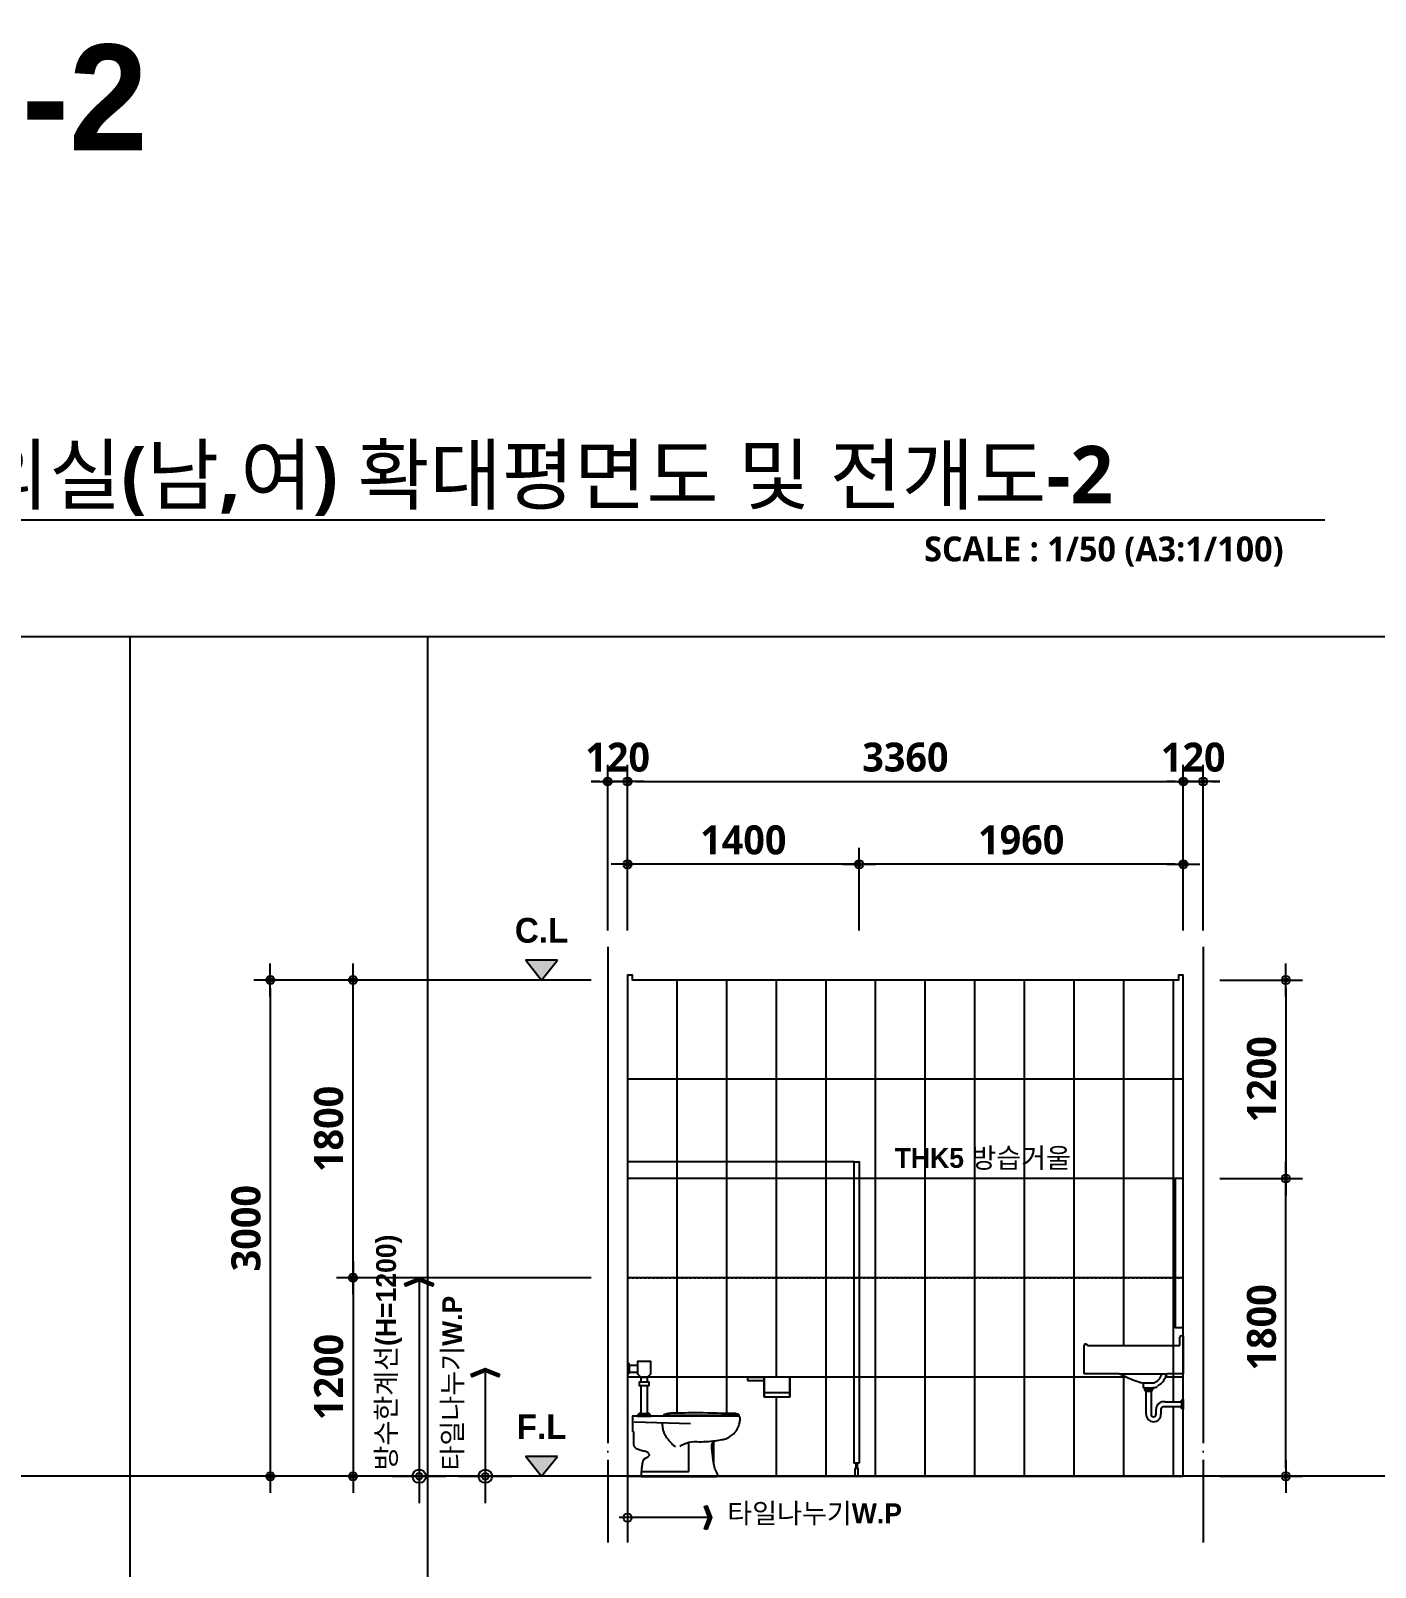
# Model space of a CAD drawing. Header units: millimetres. Extents: x 0 to 336000, y 0 to 30768.
# Drawn here: x 102138 to 110267, y 21475 to 30763 of the extents above; entities that cross this region are included whole.
import ezdxf
from ezdxf.enums import TextEntityAlignment as Align

# ---------------------------------------------------------------- set-up
doc = ezdxf.new("R2010")
doc.units = ezdxf.units.MM
doc.header["$LTSCALE"] = 50
doc.linetypes.add('CEN', pattern=[62, 60, -1, 0, -1])
doc.linetypes.add('HID', pattern=[0.5, 0.25, -0.25])
doc.layers.get('Defpoints').update_dxf_attribs({"color": 153})
for name, color, linetype in [('A-ANNO-GRA1', 7, 'Continuous'), ('A-ANNO-LEAD', 4, 'Continuous'), ('A-ANNO-SYMB', 7, 'Continuous'), ('A-ANNO-TEXT1', 7, 'Continuous'), ('A-ANNO-TITL', 7, 'Continuous'), ('A-CEN', 1, 'CEN'), ('A-FLOR-TOIL-ELE2', 4, 'Continuous'), ('A-FLOR-TOIL-TILE', 8, 'Continuous'), ('A-ST-AXIS-DIM', 7, 'Continuous'), ('AA-XXXX-TXT1', 2, 'Continuous'), ('CEN', 1, 'Continuous'), ('DIM', 7, 'Continuous'), ('ELE2', 3, 'Continuous'), ('HID', 7, 'HID'), ('TIL', 8, 'Continuous'), ('TO', 4, 'Continuous')]:
    doc.layers.add(name, color=color, linetype=linetype)
doc.layers.add('G(그리드1)', color=185, linetype='Continuous', plot=False)
doc.layers.add('G(그리드2)', color=235, linetype='Continuous', plot=False)
doc.styles.add('2020음성 1차', font='나눔고딕Bold.ttf')
doc.styles.add('SH_진천_나눔', font='')
doc.styles.get('SH_진천_나눔').set_extended_font_data('NanumGothic', bold=True)
doc.dimstyles.new('SHP 50', dxfattribs={"dimscale": 50, "dimtxt": 3.5, "dimasz": 1, "dimexe": 2, "dimexo": 2, "dimgap": 1, "dimtad": 1, "dimdec": 0, "dimzin": 0, "dimdsep": 46, "dimtxsty": 'SH_진천_나눔', "dimblk": 'DIMDOT', "dimcen": 0.09, "dimclrd": 256, "dimclre": 256, "dimclrt": 3, "dimadec": 0, "dimazin": 1, "dimtfac": 1, "dimtdec": 0, "dimtix": 1, "dimtmove": 2, "dimatfit": 0, "dimldrblk": 'DIMDOT', "dimfxl": 1, "dimtolj": 1, "dimtzin": 0, "dimlwd": -1, "dimlwe": -1, "dimarcsym": 0})

# ---------------------------------------------------------------- blocks, each defined once
blk = doc.blocks.new('*U3112')
at = {"layer": 'A-ANNO-TITL'}
blk.add_line((0, 0), (14450, 0), dxfattribs=at)
at = {"layer": 'AA-XXXX-TXT1', "style": 'SH_진천_나눔'}
blk.add_attdef('DWG.TITLE', (250, 100), '', height=350, dxfattribs=at)
at = {"layer": 'AA-XXXX-TXT1', "color": 7, "style": 'SH_진천_나눔'}
blk.add_attdef('NO1', text='', height=300, dxfattribs=at).set_placement((-450, 0), align=Align.MIDDLE)
at = {"layer": 'AA-XXXX-TXT1', "style": 'SH_진천_나눔'}
blk.add_attdef('SCALE', text='', height=150, dxfattribs=at).set_placement((14200, -100), align=Align.TOP_RIGHT)
blk = doc.blocks.new('DIMDOT')
at = {"color": 0}
blk.add_line((-2, 0), (2, 0), dxfattribs=at)
for radius in [0.5, 0.25]:
    blk.add_circle((0, 0), radius, dxfattribs=at)
blk = doc.blocks.new('*D21223')
at = {"layer": 'A-ST-AXIS-DIM'}
for p, q in [((105626.1, 25325), (105626.1, 26325)), ((105746.1, 25325), (105746.1, 26325)), ((105576.1, 26225), (105526.1, 26225)), ((105746.1, 26225), (105626.1, 26225)), ((105796.1, 26225), (105846.1, 26225))]:
    blk.add_line(p, q, dxfattribs=at)
at = {"layer": 'Defpoints', "color": 0}
for p in [(105626.1, 26225), (105626.1, 25225), (105746.1, 25225)]:
    blk.add_point(p, dxfattribs=at)
at = {"layer": 'A-ST-AXIS-DIM', "linetype": 'ByBlock', "xscale": 50, "yscale": 50, "zscale": 50}
blk.add_blockref('DIMDOT', (105626.1, 26225), dxfattribs=at)
at = {"layer": 'A-ST-AXIS-DIM', "linetype": 'ByBlock', "xscale": 50, "yscale": 50, "zscale": 50, "rotation": 180}
blk.add_blockref('DIMDOT', (105746.1, 26225), dxfattribs=at)
at = {"layer": 'A-ST-AXIS-DIM', "color": 3, "insert": (105686.1, 26371.2), "char_height": 175, "attachment_point": 5, "style": 'SH_진천_나눔'}
blk.add_mtext('\\A1;120', dxfattribs=at)
blk = doc.blocks.new('*D21224')
at = {"layer": 'A-ST-AXIS-DIM'}
for p, q in [((105746.1, 25325), (105746.1, 26325)), ((109106.1, 25325), (109106.1, 26325)), ((105796.1, 26225), (109056.1, 26225))]:
    blk.add_line(p, q, dxfattribs=at)
at = {"layer": 'Defpoints', "color": 0}
for p in [(109106.1, 26225), (105746.1, 25225), (109106.1, 25225)]:
    blk.add_point(p, dxfattribs=at)
at = {"layer": 'A-ST-AXIS-DIM', "linetype": 'ByBlock', "xscale": 50, "yscale": 50, "zscale": 50, "rotation": 180}
blk.add_blockref('DIMDOT', (105746.1, 26225), dxfattribs=at)
at = {"layer": 'A-ST-AXIS-DIM', "linetype": 'ByBlock', "xscale": 50, "yscale": 50, "zscale": 50}
blk.add_blockref('DIMDOT', (109106.1, 26225), dxfattribs=at)
at = {"layer": 'A-ST-AXIS-DIM', "color": 3, "insert": (107426.1, 26371.6), "char_height": 175, "attachment_point": 5, "style": 'SH_진천_나눔'}
blk.add_mtext('\\A1;3360', dxfattribs=at)
blk = doc.blocks.new('*D21225')
at = {"layer": 'A-ST-AXIS-DIM'}
for p, q in [((109106.1, 25325), (109106.1, 26325)), ((109226.1, 25325), (109226.1, 26325)), ((109056.1, 26225), (109006.1, 26225)), ((109106.1, 26225), (109226.1, 26225)), ((109276.1, 26225), (109326.1, 26225))]:
    blk.add_line(p, q, dxfattribs=at)
at = {"layer": 'Defpoints', "color": 0}
for p in [(109226.1, 26225), (109106.1, 25225), (109226.1, 25225)]:
    blk.add_point(p, dxfattribs=at)
at = {"layer": 'A-ST-AXIS-DIM', "linetype": 'ByBlock', "xscale": 50, "yscale": 50, "zscale": 50}
blk.add_blockref('DIMDOT', (109106.1, 26225), dxfattribs=at)
at = {"layer": 'A-ST-AXIS-DIM', "linetype": 'ByBlock', "xscale": 50, "yscale": 50, "zscale": 50, "rotation": 180}
blk.add_blockref('DIMDOT', (109226.1, 26225), dxfattribs=at)
at = {"layer": 'A-ST-AXIS-DIM', "color": 3, "insert": (109166.1, 26371.2), "char_height": 175, "attachment_point": 5, "style": 'SH_진천_나눔'}
blk.add_mtext('\\A1;120', dxfattribs=at)
blk = doc.blocks.new('*D21226')
at = {"layer": 'A-ST-AXIS-DIM'}
for p, q in [((105526.1, 25025), (103486.1, 25025)), ((103586.1, 24975), (103586.1, 22075)), ((105526.1, 22025), (103486.1, 22025))]:
    blk.add_line(p, q, dxfattribs=at)
at = {"layer": 'Defpoints', "color": 0}
for p in [(105626.1, 25025), (103586.1, 22025), (105626.1, 22025)]:
    blk.add_point(p, dxfattribs=at)
at = {"layer": 'A-ST-AXIS-DIM', "linetype": 'ByBlock', "xscale": 50, "yscale": 50, "zscale": 50}
for p, rotation in [((103586.1, 25025), 90), ((103586.1, 22025), 270)]:
    blk.add_blockref('DIMDOT', p, dxfattribs=dict(at, rotation=rotation))
at = {"layer": 'A-ST-AXIS-DIM', "color": 3, "insert": (103439.5, 23525), "char_height": 175, "attachment_point": 5, "rotation": 90, "style": 'SH_진천_나눔'}
blk.add_mtext('\\A1;3000', dxfattribs=at)
blk = doc.blocks.new('*D21227')
at = {"layer": 'A-ST-AXIS-DIM'}
for p, q in [((105526.1, 25025), (103986.1, 25025)), ((104086.1, 23275), (104086.1, 24975)), ((105526.1, 23225), (103986.1, 23225))]:
    blk.add_line(p, q, dxfattribs=at)
at = {"layer": 'Defpoints', "color": 0}
for p in [(104086.1, 25025), (105626.1, 25025), (105626.1, 23225)]:
    blk.add_point(p, dxfattribs=at)
at = {"layer": 'A-ST-AXIS-DIM', "linetype": 'ByBlock', "xscale": 50, "yscale": 50, "zscale": 50}
for p, rotation in [((104086.1, 25025), 90), ((104086.1, 23225), 270)]:
    blk.add_blockref('DIMDOT', p, dxfattribs=dict(at, rotation=rotation))
at = {"layer": 'A-ST-AXIS-DIM', "color": 3, "insert": (103939.5, 24125), "char_height": 175, "attachment_point": 5, "rotation": 90, "style": 'SH_진천_나눔'}
blk.add_mtext('\\A1;1800', dxfattribs=at)
blk = doc.blocks.new('*D21228')
at = {"layer": 'A-ST-AXIS-DIM'}
for p, q in [((105526.1, 23225), (103986.1, 23225)), ((104086.1, 23175), (104086.1, 22075)), ((105526.1, 22025), (103986.1, 22025))]:
    blk.add_line(p, q, dxfattribs=at)
at = {"layer": 'Defpoints', "color": 0}
for p in [(105626.1, 23225), (104086.1, 22025), (105626.1, 22025)]:
    blk.add_point(p, dxfattribs=at)
at = {"layer": 'A-ST-AXIS-DIM', "linetype": 'ByBlock', "xscale": 50, "yscale": 50, "zscale": 50}
for p, rotation in [((104086.1, 23225), 90), ((104086.1, 22025), 270)]:
    blk.add_blockref('DIMDOT', p, dxfattribs=dict(at, rotation=rotation))
at = {"layer": 'A-ST-AXIS-DIM', "color": 3, "insert": (103939.9, 22625), "char_height": 175, "attachment_point": 5, "rotation": 90, "style": 'SH_진천_나눔'}
blk.add_mtext('\\A1;1200', dxfattribs=at)
blk = doc.blocks.new('*D21229')
at = {"layer": 'A-ST-AXIS-DIM'}
for p, q in [((109326.1, 23825), (109826.1, 23825)), ((109726.1, 22075), (109726.1, 23775)), ((109326.1, 22025), (109826.1, 22025))]:
    blk.add_line(p, q, dxfattribs=at)
at = {"layer": 'Defpoints', "color": 0}
for p in [(109226.1, 23825), (109726.1, 23825), (109226.1, 22025)]:
    blk.add_point(p, dxfattribs=at)
at = {"layer": 'A-ST-AXIS-DIM', "linetype": 'ByBlock', "xscale": 50, "yscale": 50, "zscale": 50}
for p, rotation in [((109726.1, 23825), 90), ((109726.1, 22025), 270)]:
    blk.add_blockref('DIMDOT', p, dxfattribs=dict(at, rotation=rotation))
at = {"layer": 'A-ST-AXIS-DIM', "color": 3, "insert": (109579.5, 22925), "char_height": 175, "attachment_point": 5, "rotation": 90, "style": 'SH_진천_나눔'}
blk.add_mtext('\\A1;1800', dxfattribs=at)
blk = doc.blocks.new('*D21230')
at = {"layer": 'A-ST-AXIS-DIM'}
for p, q in [((109326.1, 25025), (109826.1, 25025)), ((109726.1, 24975), (109726.1, 23875)), ((109326.1, 23825), (109826.1, 23825))]:
    blk.add_line(p, q, dxfattribs=at)
at = {"layer": 'Defpoints', "color": 0}
for p in [(109226.1, 25025), (109226.1, 23825), (109726.1, 23825)]:
    blk.add_point(p, dxfattribs=at)
at = {"layer": 'A-ST-AXIS-DIM', "linetype": 'ByBlock', "xscale": 50, "yscale": 50, "zscale": 50}
for p, rotation in [((109726.1, 25025), 90), ((109726.1, 23825), 270)]:
    blk.add_blockref('DIMDOT', p, dxfattribs=dict(at, rotation=rotation))
at = {"layer": 'A-ST-AXIS-DIM', "color": 3, "insert": (109579.9, 24425), "char_height": 175, "attachment_point": 5, "rotation": 90, "style": 'SH_진천_나눔'}
blk.add_mtext('\\A1;1200', dxfattribs=at)
blk = doc.blocks.new('*D21231')
at = {"layer": 'A-ST-AXIS-DIM'}
for p, q in [((105746.1, 25325), (105746.1, 25825)), ((107146.1, 25325), (107146.1, 25825)), ((107096.1, 25725), (105796.1, 25725))]:
    blk.add_line(p, q, dxfattribs=at)
at = {"layer": 'Defpoints', "color": 0}
for p in [(105746.1, 25725), (105746.1, 25225), (107146.1, 25225)]:
    blk.add_point(p, dxfattribs=at)
at = {"layer": 'A-ST-AXIS-DIM', "linetype": 'ByBlock', "xscale": 50, "yscale": 50, "zscale": 50, "rotation": 180}
blk.add_blockref('DIMDOT', (105746.1, 25725), dxfattribs=at)
at = {"layer": 'A-ST-AXIS-DIM', "linetype": 'ByBlock', "xscale": 50, "yscale": 50, "zscale": 50}
blk.add_blockref('DIMDOT', (107146.1, 25725), dxfattribs=at)
at = {"layer": 'A-ST-AXIS-DIM', "color": 3, "insert": (106446.1, 25871), "char_height": 175, "attachment_point": 5, "style": 'SH_진천_나눔'}
blk.add_mtext('\\A1;1400', dxfattribs=at)
blk = doc.blocks.new('ARROWX')
blk.add_lwpolyline([(-0.2, -0.5), (-0.293, -0.463), (-0.108, 0), (-0.293, 0.463), (-0.2, 0.5), (0, 0)], close=True)
for points in [[(-0.2, 0.5), (-0.293, 0.463), (0, 0), (-0.108, 0)], [(0, 0), (-0.108, 0), (-0.2, -0.5), (-0.293, -0.463)]]:
    blk.add_solid(points)
blk = doc.blocks.new('Z_DOT')
at = {"layer": 'DIM', "color": 0}
for p, q in [((0, -3), (0, 3)), ((-3, 0), (3, 0))]:
    blk.add_line(p, q, dxfattribs=at)
for radius in [0.75, 0.375]:
    blk.add_circle((0, 0), radius, dxfattribs=at)
blk = doc.blocks.new('*D21232')
at = {"layer": 'A-ST-AXIS-DIM'}
for p, q in [((107146.1, 25325), (107146.1, 25825)), ((109106.1, 25325), (109106.1, 25825)), ((109056.1, 25725), (107196.1, 25725))]:
    blk.add_line(p, q, dxfattribs=at)
at = {"layer": 'Defpoints', "color": 0}
for p in [(107146.1, 25725), (107146.1, 25225), (109106.1, 25225)]:
    blk.add_point(p, dxfattribs=at)
at = {"layer": 'A-ST-AXIS-DIM', "linetype": 'ByBlock', "xscale": 50, "yscale": 50, "zscale": 50, "rotation": 180}
blk.add_blockref('DIMDOT', (107146.1, 25725), dxfattribs=at)
at = {"layer": 'A-ST-AXIS-DIM', "linetype": 'ByBlock', "xscale": 50, "yscale": 50, "zscale": 50}
blk.add_blockref('DIMDOT', (109106.1, 25725), dxfattribs=at)
at = {"layer": 'A-ST-AXIS-DIM', "color": 3, "insert": (108126.1, 25871.6), "char_height": 175, "attachment_point": 5, "style": 'SH_진천_나눔'}
blk.add_mtext('\\A1;1960', dxfattribs=at)
blk = doc.blocks.new('_CIDOTB')
at = {"color": 0, "linetype": 'ByBlock'}
blk.add_line((2, 0), (-1, 0), dxfattribs=at)
blk.add_circle((0, 0), 0.5, dxfattribs=at)

msp = doc.modelspace()

# ---------------------------------------------------------------- hatches: boundary and pattern name
at = {"layer": 'A-ANNO-SYMB', "transparency": 33554687}
h = msp.add_hatch(color=256, dxfattribs=at)
h.dxf.hatch_style = 1
h.paths.add_polyline_path([(105321.6, 25145.5), (105130.7, 25145.5), (105226.1, 25025)])
h = msp.add_hatch(color=256, dxfattribs=at)
h.dxf.hatch_style = 1
h.paths.add_polyline_path([(105321.6, 22145.5), (105130.7, 22145.5), (105226.1, 22025)])

# ---------------------------------------------------------------- linework, layer by layer
at = {"layer": 'A-ANNO-GRA1'}
msp.add_line((102737.4, 27100), (102737.4, 1600), dxfattribs=at)
msp.add_lwpolyline([(85600, 27100), (85600, 1600), (119874.8, 1600), (119874.8, 27100)], close=True, dxfattribs=at)
at = {"layer": 'A-ANNO-LEAD'}
msp.add_lwpolyline([(109082, 23517.2, 0, 40, 0), (109015.2, 23616.9, 0, 0, 0), (108793.2, 23947.9, 0, 0, 0), (108543.2, 23947.9, 0, 0, 0)], format="xyseb", dxfattribs=at)
at = {"layer": 'A-ANNO-SYMB'}
for p, q in [((104486.1, 23206.4), (104486.1, 22126.4)), ((104886.1, 22650.4), (104886.1, 22187)), ((106232.2, 21775), (105846.1, 21775))]:
    msp.add_line(p, q, dxfattribs=at)
at = {"layer": 'A-ANNO-SYMB', "transparency": 33554687}
for points in [[(105321.6, 25145.5), (105130.7, 25145.5), (105226.1, 25025)], [(105321.6, 22145.5), (105130.7, 22145.5), (105226.1, 22025)]]:
    msp.add_lwpolyline(points, close=True, dxfattribs=at)
at = {"layer": 'A-CEN'}
for p, q in [((105626.1, 25225), (105626.1, 21625)), ((109226.1, 25225), (109226.1, 21625))]:
    msp.add_line(p, q, dxfattribs=at)
at = {"layer": 'A-FLOR-TOIL-ELE2'}
for p, q in [((105756.1, 22694.1), (105756.1, 22654.1)), ((105806.1, 22694.1), (105806.1, 22654.1)), ((105826.1, 22624.1), (105866.1, 22624.1)), ((105866.1, 22594.1), (105826.1, 22594.1)), ((105826.1, 22574.1), (105866.1, 22574.1)), ((106471.1, 22624.1), (106471.1, 22604.1)), ((106471.1, 22624.1), (106571.1, 22624.1)), ((106471.1, 22604.1), (106571.1, 22604.1)), ((106727.1, 22624.1), (106571.1, 22624.1)), ((106571.1, 22624.1), (106571.1, 22574.1)), ((106571.1, 22624.1), (106571.1, 22504.1)), ((106571.1, 22504.1), (106571.1, 22624.1)), ((106727.1, 22624.1), (106727.1, 22504.1)), ((106727.1, 22504.1), (106727.1, 22624.1)), ((106727.1, 22529.1), (106571.1, 22529.1)), ((106727.1, 22504.1), (106571.1, 22504.1)), ((106727.1, 22524.1), (106727.1, 22504.1)), ((105816.1, 22399.1), (105876.1, 22399.1)), ((105826.1, 22404.1), (105866.1, 22404.1)), ((105786.1, 22354.1), (106126.1, 22344.1)), ((106116.1, 22054.1), (106116.1, 22224.1)), ((106266.1, 22234.8), (106266.1, 22109.1)), ((105831.1, 22054.1), (106116.1, 22054.1))]:
    msp.add_line(p, q, dxfattribs=at)
for points in [[(107146.1, 22105), (107116.1, 22105), (107116.1, 23925), (107146.1, 23925)], [(107126.1, 22075), (107136.1, 22075), (107136.1, 22105), (107126.1, 22105)]]:
    msp.add_lwpolyline(points, close=True, dxfattribs=at)
for points in [[(105831.1, 22024.1), (106281.1, 22024.1, 0.576682), (106289.6, 22038.8, -0.099938), (106266.1, 22109.1), (106256.1, 22194.1, -0.016465), (106255.8, 22203.8, -0.015475), (106256.1, 22214.1, -0.065056), (106257.2, 22219.6, -0.034713), (106261.1, 22229.1, -0.131309), (106266.1, 22234.7, -0.088477), (106276.1, 22239.1, 0.00553), (106318.9, 22246.4, 0.019167), (106331.1, 22249.1, 0.05183), (106347.3, 22255.2, 0.032539), (106371.1, 22269.1, 0.047947), (106393, 22287.2, 0.063625), (106406.1, 22304.1, 0.031597), (106415.6, 22322.8, 0.038378), (106421.1, 22339.1, 0.013516), (106424.2, 22352.7, 0.016321), (106426.1, 22364.1, 0.033041), (106426.7, 22372.6, 0.042656), (106426.1, 22379.1, 0.154941), (106422.3, 22386.6, 0.198912), (106416.1, 22389.1), (106161.1, 22389.1), (105886.1, 22389.1), (105881.1, 22399.1), (105876.1, 22399.1), (105876.1, 22404.1), (105866.1, 22404.1), (105866.1, 22574.1), (105876.1, 22574.1), (105876.1, 22594.1), (105866.1, 22594.1), (105866.1, 22624.1), (105886.1, 22644.1), (105886.1, 22719.1), (105806.1, 22719.1), (105806.1, 22694.1), (105756.1, 22694.1), (105756.1, 22704.1), (105746.1, 22709.1)], [(105746.1, 22639.1), (105756.1, 22649.1), (105756.1, 22654.1), (105806.1, 22654.1), (105806.1, 22644.1), (105826.1, 22624.1), (105826.1, 22594.1), (105816.1, 22594.1), (105816.1, 22574.1), (105826.1, 22574.1), (105826.1, 22404.1), (105816.1, 22404.1), (105816.1, 22399.1), (105811.1, 22399.1), (105806.1, 22389.1), (105776.1, 22389.1), (105776.1, 22329.1), (105776.1, 22299.1, 0.414214), (105778.6, 22296.6, -0.414214), (105781.1, 22294.1), (105781.1, 22259.1), (105781.1, 22224.1, 0.095415), (105783.9, 22209.9, 0.106195), (105791.1, 22199.1, 0.076007), (105798.6, 22193.9, 0.028016), (105821.1, 22184.1, 0.076076), (105847.3, 22178.8, -0.14076), (105861.1, 22174.1, -0.044565), (105866, 22170.1, -0.036062), (105871.1, 22164.1, -0.04442), (105875.1, 22157.8, -0.088572), (105876.1, 22154.1, -0.144476), (105875.1, 22148.7, -0.13052), (105871.1, 22144.1), (105856.1, 22134.1), (105841.1, 22124.1, 0.166782), (105839.6, 22122.2, 0.029703), (105836.1, 22109.1, 0.01527), (105834.9, 22101.9, 0.003974), (105831.1, 22074.1, 0.031511), (105828.2, 22027.1, 0.414214), (105831.1, 22024.1)], [(105956.1, 22349.1, -0.010557), (105955.9, 22339.3, -0.020332), (105956.1, 22334.1, -0.015146), (105958.6, 22312.4, -0.024581), (105961.1, 22299.1, -0.055919), (105967.2, 22282.6, -0.035921), (105981.1, 22259.1, -0.027897), (105994, 22242.6, -0.018177), (106016.1, 22219.1, -0.033954), (106022.4, 22213.8, -0.016644), (106036.1, 22204.1)], [(106276.1, 22239.1, -0.049737), (106164.6, 22232.6, 0.087194), (106101.1, 22224.1, 0.018417), (106089.5, 22220, 0.015676), (106076.1, 22214.1, 0.036215), (106070.4, 22210.9, 0.020788), (106061.1, 22204.1)]]:
    msp.add_lwpolyline(points, format="xyb", dxfattribs=at)
msp.add_lwpolyline([(105806.1, 22389.1), (105886.1, 22389.1)], dxfattribs=at)
for points in [[(105966.1, 22394.1), (106201.1, 22394.1), (106421.1, 22394.1, -0.668179), (106421.4, 22394.7, -0.041616), (106416.1, 22399.1, -0.145358), (106398, 22405.4, -0.012317), (106176.1, 22409.1, -0.00485), (106007.5, 22406.2, -0.049532), (105991.1, 22404.1, -0.0389), (105965.7, 22396.2, -0.825793)], [(107131.1, 22025), (107141.1, 22025), (107141.1, 22070, 0.414214), (107136.1, 22075), (107126.1, 22075, 0.414214), (107121.1, 22070), (107121.1, 22025)]]:
    msp.add_lwpolyline(points, format="xyb", close=True, dxfattribs=at)
at = {"layer": 'A-FLOR-TOIL-TILE'}
for p, q in [((106046.1, 22406.6), (106046.1, 25025)), ((106346.1, 22405.3), (106346.1, 25025)), ((106646.1, 22624.1), (106646.1, 25025)), ((106946.1, 22025), (106946.1, 25025)), ((107246.1, 22025), (107246.1, 25025)), ((107546.1, 22025), (107546.1, 25025)), ((107846.1, 22025), (107846.1, 25025)), ((108146.1, 22025), (108146.1, 25025)), ((108446.1, 22025), (108446.1, 25025)), ((108746.1, 22815), (108746.1, 25025)), ((109046.1, 22475), (109046.1, 25025)), ((109106.1, 24425), (105746.1, 24425)), ((109106.1, 23825), (105746.1, 23825)), ((109106.1, 23225), (105746.1, 23225)), ((108762.8, 22625), (105746.1, 22625)), ((108746.1, 22025), (108746.1, 22632.6)), ((109106.1, 22625), (108998.1, 22625)), ((106646.1, 22025), (106646.1, 22504.1)), ((109046.1, 22025), (109046.1, 22445))]:
    msp.add_line(p, q, dxfattribs=at)
at = {"layer": 'CEN'}
msp.add_line((105746.1, 22025), (105746.1, 21625), dxfattribs=at)
at = {"layer": 'ELE2'}
msp.add_lwpolyline([(109106.1, 25025), (109106.1, 25055), (109076.1, 25055), (109076.1, 25025), (105776.1, 25025), (105776.1, 25055), (105746.1, 25055), (105746.1, 25025), (105746.1, 22025), (109106.1, 22025)], close=True, dxfattribs=at)
at = {"layer": 'G(그리드1)'}
msp.add_line((120474.8, 22025), (85000, 22025), dxfattribs=at)
at = {"layer": 'G(그리드2)'}
msp.add_line((104537.4, 27100), (104537.4, 1000), dxfattribs=at)
at = {"layer": 'HID', "ltscale": 1000}
msp.add_line((107116.1, 23925), (105746.1, 23925), dxfattribs=at)
at = {"layer": 'HID'}
msp.add_line((105746.1, 23225), (109106.1, 23225), dxfattribs=at)
at = {"layer": 'TIL'}
msp.add_line((109106.1, 23225), (109106.1, 23225), dxfattribs=at)
msp.add_line((109106.1, 23225), (109106.1, 23225), dxfattribs=at)
at = {"layer": 'TO'}
for p, q in [((109106.1, 23225), (109106.1, 23225)), ((109086.1, 22815), (109086.1, 22865)), ((109096.1, 22875), (109106.1, 22875)), ((109106.1, 22875), (109106.1, 22645)), ((108506.1, 22645), (108506.1, 22815)), ((108526.1, 22815), (109086.1, 22815)), ((108720.4, 22645), (108506.1, 22645)), ((108720.4, 22645), (109008.4, 22645)), ((108866.1, 22570), (108866.1, 22590)), ((109106.1, 22645), (109008.4, 22645)), ((108866.1, 22560), (108866.1, 22570)), ((108871.1, 22560), (108866.1, 22560)), ((108871.1, 22550), (108871.1, 22560)), ((108876.1, 22550), (108871.1, 22550)), ((108876.1, 22550), (108916.1, 22550)), ((108876.1, 22540), (108876.1, 22550)), ((108881.1, 22540), (108876.1, 22540)), ((108881.1, 22400), (108881.1, 22540)), ((108881.1, 22540), (108911.1, 22540)), ((108911.1, 22540), (108911.1, 22400)), ((108916.1, 22540), (108911.1, 22540)), ((108921.1, 22550), (108916.1, 22550)), ((108916.1, 22550), (108916.1, 22540)), ((108926.1, 22560), (108921.1, 22560)), ((108921.1, 22560), (108921.1, 22550)), ((109096.1, 22485), (109106.1, 22490)), ((109096.1, 22475), (109096.1, 22485)), ((109106.1, 22490), (109106.1, 22430)), ((108941.1, 22400), (108941.1, 22430)), ((108971.1, 22430), (108971.1, 22400)), ((109096.1, 22445), (108991.1, 22445)), ((108996.1, 22475), (109096.1, 22475)), ((109096.1, 22475), (109096.1, 22445)), ((109096.1, 22435), (109096.1, 22445)), ((109106.1, 22430), (109096.1, 22435))]:
    msp.add_line(p, q, dxfattribs=at)
msp.add_lwpolyline([(109056.1, 23825), (109056.1, 22925), (109106.1, 22925), (109106.1, 23825)], close=True, dxfattribs=at)
for points in [[(108866.1, 22590), (108896.1, 22590), (108926.1, 22590, 0.116434), (108932, 22591.4, 0.042505), (108946.1, 22600, 0.037976), (108960.8, 22612.6, 0.080612), (108966.1, 22620), (108978.6, 22645)], [(108871.1, 22560), (108896.1, 22560), (108921.1, 22560, 0.009147)]]:
    msp.add_lwpolyline(points, format="xyb", dxfattribs=at)
for centre, radius, start, end in [((109096.1, 22865), 10, 90, 180), ((108516.1, 22815), 10, 0, 180), ((109662.1, 24568.5), 2141.7, 243.91644, 244.53166), ((109191.6, 23580.8), 1047.6, 244.53166, 250.20112), ((108866.1, 22676.7), 86.7, 250.20112, 270), ((108987, 22539.2), 47.3, 130.85621, 141.01002), ((109013.7, 22508.5), 88, 121.52195, 130.85621), ((108942.1, 22625.2), 49, 301.52195, 314.04273), ((108926.8, 22641), 70.9, 314.04273, 323.1301), ((108897.5, 22662.9), 107.5, 323.1301, 330.50655), ((108860.5, 22683.9), 150, 330.50655, 333.43495), ((107466.1, 23381.1), 1709, 333.43495, 334.3025), ((108880.3, 22700.6), 139.7, 334.3025, 336.55804), ((108819.4, 23064.5), 515.7, 281.94026, 284.03624), ((108943.4, 22568.7), 4.63, 284.03624, 306.28788), ((108932.8, 22583.2), 22.6, 306.28788, 321.01002), ((108926.1, 22400), 45, 180, 0), ((108926.1, 22400), 15, 180, 0), ((108987, 22430), 45.9, 78.57881, 180), ((108986.7, 22430), 15.6, 73.7398, 180)]:
    msp.add_arc(centre, radius, start, end, dxfattribs=at)

# ---------------------------------------------------------------- block references
ref = msp.add_blockref('*U3112', (95512.4, 27806))
ref.add_attrib('SCALE', 'SCALE : 1/50 (A3:1/100)', dxfattribs={"layer": 'A-ANNO-TITL', "height": 150, "style": 'SH_진천_나눔'}).set_placement((109712.4, 27706), align=Align.TOP_RIGHT)
ref.add_attrib('DWG.TITLE', '지하1층 화장실(남,여), 샤워/탈의실(남,여) 확대평면도 및 전개도-2', (95762.4, 27906), dxfattribs={"layer": 'A-ANNO-TITL', "height": 347.908, "style": 'SH_진천_나눔'})
at = {"layer": 'A-ANNO-SYMB'}
for name, p, xscale, yscale, zscale, rotation in [('ARROWX', (104486.1, 23225), 172.7999999999884, 172.7999999999884, 172.7999999999884, 90), ('ARROWX', (104886.1, 22676.2), 172.7999999999884, 172.7999999999884, 172.7999999999884, 90), ('Z_DOT', (104486.1, 22025), 54, 54, 54, 270), ('Z_DOT', (104886.1, 22025), 54, 54, 54, 270)]:
    msp.add_blockref(name, p, dxfattribs=dict(at, xscale=xscale, yscale=yscale, zscale=zscale, rotation=rotation))
for name, p, xscale, yscale, zscale in [('ARROWX', (106253.8, 21775), 144, 144, 144), ('_CIDOTB', (105746.1, 21775), 50, 50, 50)]:
    msp.add_blockref(name, p, dxfattribs=dict(at, xscale=xscale, yscale=yscale, zscale=zscale))

# ---------------------------------------------------------------- texts
at = {"layer": 'A-ANNO-TEXT1', "style": '2020음성 1차'}
for s, p in [('C.L', (105226.1, 25325.5)), ('F.L', (105226.1, 22325.5))]:
    msp.add_text(s, height=150, dxfattribs=at).set_placement(p, align=Align.MIDDLE_CENTER)
msp.add_text('THK5 방습거울', height=120, dxfattribs=at).set_placement((107361, 23889.3))
for s, p in [('방수한계선(H=1200)', (104345.9, 22059.9)), ('타일나누기W.P', (104745.9, 22059.9))]:
    msp.add_text(s, height=120, rotation=90, dxfattribs=at).set_placement(p)
msp.add_text('타일나누기W.P', height=120, dxfattribs=at).set_placement((106349, 21801.4), align=Align.MIDDLE_LEFT)
at = {"layer": 'Defpoints', "style": '2020음성 1차'}
msp.add_text('지하1층 화장실(남,여), 샤워/탈의실(남,여) 전개도-2', height=640, dxfattribs=at).set_placement((84347.1, 30039.7))

# ---------------------------------------------------------------- dimensions: what is measured, and where the dimension line sits
at = {"layer": 'A-ST-AXIS-DIM'}
for base, p1, p2, picture, middle in [((105626.1, 26225), (105746.1, 25225), (105626.1, 25225), '*D21223', (105686.1, 26371.2)), ((105746.1, 25725), (107146.1, 25225), (105746.1, 25225), '*D21231', (106446.1, 25871))]:
    dim = msp.add_linear_dim(base=base, p1=p1, p2=p2, dimstyle='SHP 50', override={"dimtxsty": 'SH_진천_나눔', "dimldrblk": 'DIMDOT'}, dxfattribs=at)
    dim.commit()
    dim.dimension.update_dxf_attribs({"geometry": picture, "text_midpoint": middle})
for base, p1, p2, angle, picture, middle in [((109106.1, 26225), (105746.1, 25225), (109106.1, 25225), 180, '*D21224', (107426.1, 26371.6)), ((109226.1, 26225), (109106.1, 25225), (109226.1, 25225), 180, '*D21225', (109166.1, 26371.2)), ((107146.1, 25725), (109106.1, 25225), (107146.1, 25225), 0, '*D21232', (108126.1, 25871.6)), ((103586.1, 22025), (105626.1, 25025), (105626.1, 22025), 270, '*D21226', (103439.5, 23525)), ((104086.1, 25025), (105626.1, 23225), (105626.1, 25025), 90, '*D21227', (103939.5, 24125)), ((109726.1, 23825), (109226.1, 25025), (109226.1, 23825), 270, '*D21230', (109579.9, 24425)), ((109726.1, 23825), (109226.1, 22025), (109226.1, 23825), 90, '*D21229', (109579.5, 22925)), ((104086.1, 22025), (105626.1, 23225), (105626.1, 22025), 270, '*D21228', (103939.9, 22625))]:
    dim = msp.add_linear_dim(base=base, p1=p1, p2=p2, angle=angle, dimstyle='SHP 50', override={"dimtxsty": 'SH_진천_나눔', "dimldrblk": 'DIMDOT'}, dxfattribs=at)
    dim.commit()
    dim.dimension.update_dxf_attribs({"geometry": picture, "text_midpoint": middle})

doc.saveas('drawing.dxf')
